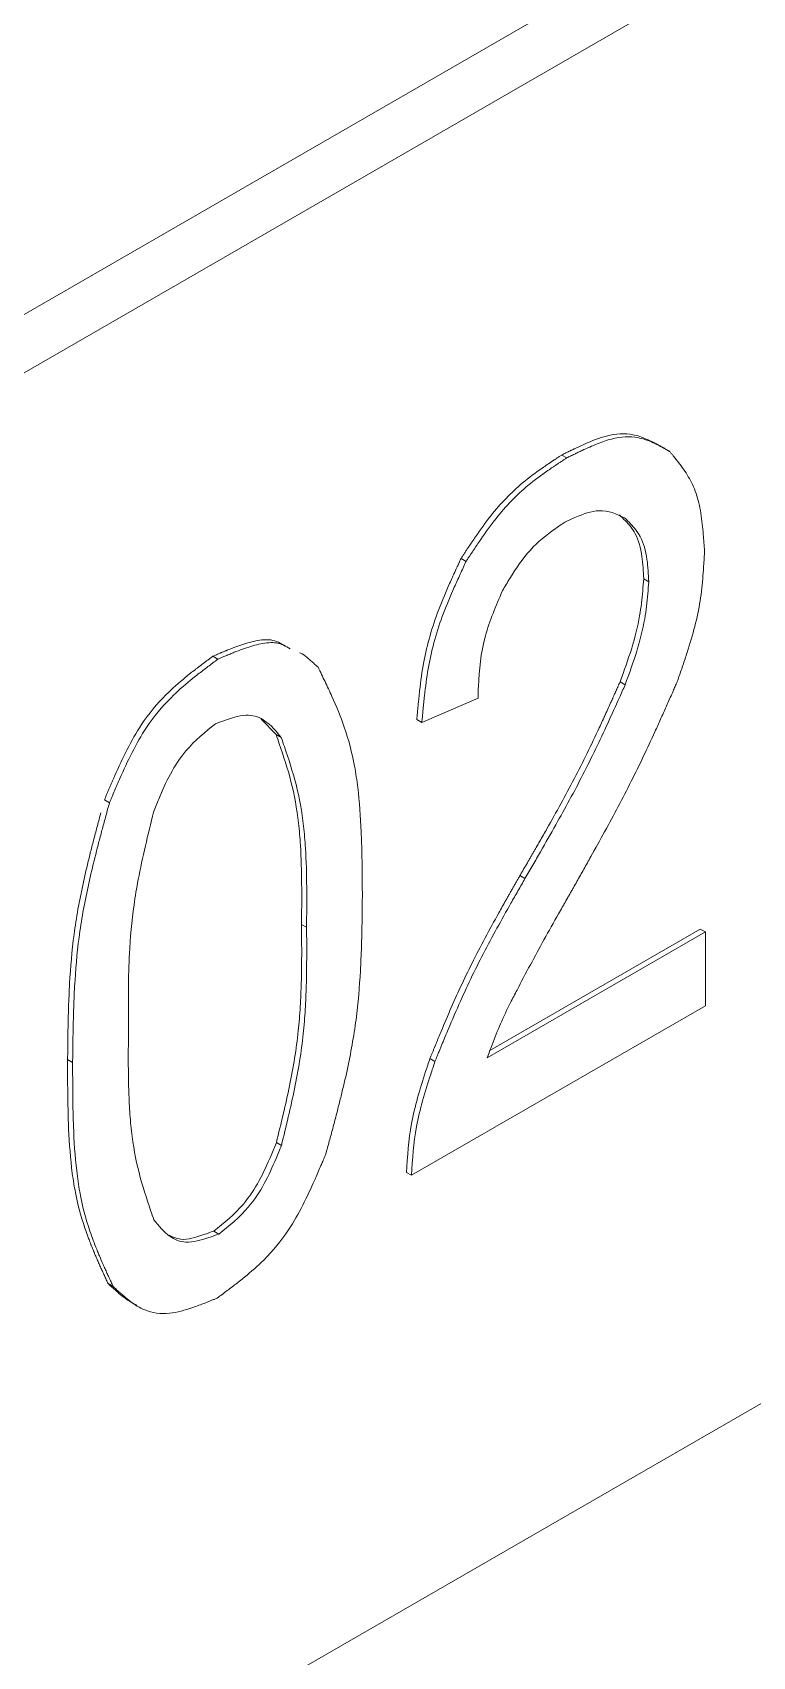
# Model space of a CAD drawing. Header units: millimetres. Extents: x -489 to 1607, y 116 to 1738.
# Drawn here: x 1274 to 1275.009, y 1296.793 to 1299.07 of the extents above; entities that cross this region are included whole.
import ezdxf

# ---------------------------------------------------------------- set-up
doc = ezdxf.new("R2010")
doc.units = ezdxf.units.MM

msp = doc.modelspace()

# ---------------------------------------------------------------- linework, layer by layer
at = {"color": 7, "linetype": 'Continuous', "lineweight": 15}
for p, q in [((1278.466, 1301.2592), (1264.3239, 1293.0951)), ((1264.3946, 1293.0543), (1278.5367, 1301.2184)), ((1278.5367, 1299.177), (1264.3946, 1291.013)), ((1274.8934, 1298.4826), (1274.8863, 1298.4867)), ((1274.7492, 1298.4734), (1274.7421, 1298.4775)), ((1274.608, 1298.3283), (1274.601, 1298.3323)), ((1274.8641, 1298.2998), (1274.8571, 1298.3039)), ((1274.2603, 1298.1912), (1274.2532, 1298.1953)), ((1274.831, 1298.1553), (1274.8239, 1298.1594)), ((1274.5461, 1298.1026), (1274.6249, 1298.1367)), ((1274.3207, 1298.107), (1274.3419, 1298.0856)), ((1274.5461, 1298.1026), (1274.5391, 1298.1067)), ((1274.349, 1298.0815), (1274.3419, 1298.0856)), ((1274.1083, 1297.9898), (1274.1012, 1297.9939)), ((1274.6906, 1297.8837), (1274.6836, 1297.8877)), ((1274.3846, 1297.8153), (1274.3775, 1297.8194)), ((1274.9434, 1297.8087), (1274.6378, 1297.6323)), ((1274.9363, 1297.8127), (1274.6416, 1297.6426)), ((1274.9434, 1297.8087), (1274.9363, 1297.8127)), ((1274.9434, 1297.7052), (1274.9434, 1297.8087)), ((1274.5316, 1297.4675), (1274.9434, 1297.7052)), ((1274.0567, 1297.6258), (1274.0497, 1297.6298)), ((1274.5645, 1297.6271), (1274.5575, 1297.6312)), ((1274.3493, 1297.5094), (1274.3422, 1297.5135)), ((1274.5316, 1297.4675), (1274.5246, 1297.4716)), ((1274.2616, 1297.3852), (1274.2545, 1297.3893)), ((1274.1064, 1297.3157), (1274.1134, 1297.3116))]:
    msp.add_line(p, q, dxfattribs=at)
for points, knots in [([(1274.8863, 1298.4867), (1274.8855, 1298.4871), (1274.8842, 1298.4878), (1274.8821, 1298.489), (1274.8804, 1298.4899), (1274.8783, 1298.4911), (1274.8766, 1298.492), (1274.875, 1298.493), (1274.8733, 1298.4938), (1274.8686, 1298.4963), (1274.8583, 1298.5012), (1274.838, 1298.5084), (1274.8082, 1298.5068), (1274.7818, 1298.4963), (1274.768, 1298.49), (1274.764, 1298.4882), (1274.762, 1298.4872), (1274.7604, 1298.4864), (1274.759, 1298.4858), (1274.7577, 1298.4852), (1274.7564, 1298.4845), (1274.7551, 1298.4839), (1274.7537, 1298.4832), (1274.7524, 1298.4826), (1274.7507, 1298.4818), (1274.7494, 1298.4811), (1274.7481, 1298.4805), (1274.7468, 1298.4798), (1274.7448, 1298.4788), (1274.7431, 1298.478), (1274.7421, 1298.4775)], [0, 0, 0, 0, 0.021683, 0.032548, 0.054141, 0.065006, 0.086691, 0.097465, 0.108286, 0.129975, 0.216578, 0.362703, 0.610456, 0.804021, 0.85297, 0.865226, 0.877483, 0.889727, 0.895818, 0.901972, 0.914217, 0.920307, 0.926452, 0.938697, 0.944778, 0.957012, 0.963167, 0.969312, 0.981547, 1, 1, 1, 1]), ([(1274.8934, 1298.4826), (1274.8926, 1298.4831), (1274.89, 1298.4845), (1274.8867, 1298.4863), (1274.8825, 1298.4886), (1274.8765, 1298.4918), (1274.8654, 1298.4971), (1274.845, 1298.5043), (1274.8187, 1298.5029), (1274.7917, 1298.4934), (1274.776, 1298.4864), (1274.7653, 1298.4813), (1274.7599, 1298.4787), (1274.7545, 1298.4761), (1274.7509, 1298.4743), (1274.7492, 1298.4734)], [0, 0, 0, 0, 0.021682, 0.065, 0.086683, 0.129964, 0.21656, 0.362672, 0.610404, 0.736623, 0.868156, 0.901147, 0.934104, 0.967052, 1, 1, 1, 1]), ([(1274.7421, 1298.4775), (1274.7415, 1298.4771), (1274.7403, 1298.4764), (1274.7389, 1298.4754), (1274.7374, 1298.4744), (1274.7362, 1298.4736), (1274.7347, 1298.4727), (1274.7336, 1298.4719), (1274.7321, 1298.4709), (1274.7309, 1298.4701), (1274.7295, 1298.4692), (1274.7283, 1298.4683), (1274.7271, 1298.4676), (1274.7259, 1298.4668), (1274.7248, 1298.466), (1274.7233, 1298.465), (1274.7201, 1298.4628), (1274.7077, 1298.4544), (1274.6803, 1298.4343), (1274.6482, 1298.401), (1274.6265, 1298.3705), (1274.6175, 1298.3572), (1274.6152, 1298.3537), (1274.6143, 1298.3525), (1274.6135, 1298.3512), (1274.6126, 1298.3499), (1274.6115, 1298.3483), (1274.6107, 1298.3471), (1274.6096, 1298.3455), (1274.6088, 1298.3442), (1274.6077, 1298.3426), (1274.6069, 1298.3413), (1274.6058, 1298.3397), (1274.605, 1298.3384), (1274.6039, 1298.3368), (1274.6031, 1298.3356), (1274.602, 1298.3339), (1274.6014, 1298.333), (1274.601, 1298.3323)], [0, 0, 0, 0, 0.011434, 0.022799, 0.028516, 0.039882, 0.045599, 0.056975, 0.062692, 0.074058, 0.079707, 0.091151, 0.0968, 0.102528, 0.113904, 0.119621, 0.131009, 0.176563, 0.358977, 0.664526, 0.831679, 0.873772, 0.884311, 0.88958, 0.894849, 0.905334, 0.910604, 0.921036, 0.926305, 0.936875, 0.942091, 0.952608, 0.957877, 0.968395, 0.973611, 0.984128, 0.98943, 1, 1, 1, 1]), ([(1274.7492, 1298.4734), (1274.748, 1298.4727), (1274.7456, 1298.4711), (1274.7427, 1298.4692), (1274.7398, 1298.4672), (1274.7374, 1298.4657), (1274.7345, 1298.4637), (1274.7321, 1298.4621), (1274.728, 1298.4593), (1274.7157, 1298.4509), (1274.6881, 1298.4309), (1274.6556, 1298.3974), (1274.6337, 1298.3666), (1274.6243, 1298.3527), (1274.6208, 1298.3476), (1274.6174, 1298.3424), (1274.614, 1298.3373), (1274.6106, 1298.3321), (1274.6089, 1298.3296), (1274.608, 1298.3283)], [0, 0, 0, 0, 0.0228, 0.0456, 0.056976, 0.079708, 0.091153, 0.113906, 0.125283, 0.170825, 0.353296, 0.662259, 0.830562, 0.872954, 0.894085, 0.915246, 0.957633, 0.978774, 1, 1, 1, 1]), ([(1274.9423, 1298.3423), (1274.9422, 1298.3436), (1274.942, 1298.3475), (1274.9416, 1298.3527), (1274.9411, 1298.3592), (1274.9404, 1298.3683), (1274.9387, 1298.3863), (1274.935, 1298.4109), (1274.9261, 1298.4367), (1274.9154, 1298.4543), (1274.907, 1298.4656), (1274.9027, 1298.4711), (1274.9003, 1298.4742), (1274.8982, 1298.4767), (1274.8959, 1298.4795), (1274.8942, 1298.4816), (1274.8934, 1298.4826)], [0, 0, 0, 0, 0.022551, 0.067796, 0.090358, 0.135508, 0.225973, 0.406866, 0.585137, 0.76321, 0.852063, 0.896489, 0.918756, 0.940945, 0.970416, 1, 1, 1, 1]), ([(1274.7466, 1298.3834), (1274.7513, 1298.3856), (1274.7674, 1298.3931), (1274.7989, 1298.4041), (1274.8189, 1298.3948), (1274.8302, 1298.3895)], [0, 0, 0, 0, 0.151239, 0.520913, 1, 1, 1, 1]), ([(1274.659, 1298.2873), (1274.6625, 1298.293), (1274.6744, 1298.3129), (1274.6971, 1298.3468), (1274.7256, 1298.369), (1274.742, 1298.3803), (1274.7466, 1298.3834)], [0, 0, 0, 0, 0.143322, 0.499663, 0.859405, 1, 1, 1, 1]), ([(1274.8231, 1298.3936), (1274.8259, 1298.3908), (1274.8339, 1298.3829), (1274.8476, 1298.3668), (1274.8553, 1298.3377), (1274.8565, 1298.3145), (1274.8571, 1298.3039)], [0, 0, 0, 0, 0.137764, 0.393063, 0.723399, 1, 1, 1, 1]), ([(1274.8302, 1298.3895), (1274.833, 1298.3867), (1274.8409, 1298.3788), (1274.8547, 1298.3627), (1274.8624, 1298.3336), (1274.8636, 1298.3104), (1274.8641, 1298.2998)], [0, 0, 0, 0, 0.137764, 0.393063, 0.723399, 1, 1, 1, 1]), ([(1274.601, 1298.3323), (1274.6006, 1298.3316), (1274.5999, 1298.3301), (1274.5991, 1298.3282), (1274.5982, 1298.3263), (1274.5975, 1298.3248), (1274.5966, 1298.323), (1274.596, 1298.3215), (1274.5951, 1298.3196), (1274.5944, 1298.3181), (1274.5937, 1298.3166), (1274.593, 1298.3151), (1274.5923, 1298.3136), (1274.5915, 1298.3117), (1274.5908, 1298.3102), (1274.5899, 1298.3083), (1274.5881, 1298.3042), (1274.581, 1298.2884), (1274.564, 1298.2488), (1274.5494, 1298.1973), (1274.5441, 1298.1568), (1274.5422, 1298.1393), (1274.5416, 1298.1334), (1274.5412, 1298.1301), (1274.5408, 1298.1259), (1274.5405, 1298.1226), (1274.5401, 1298.1184), (1274.5398, 1298.1151), (1274.5394, 1298.1109), (1274.5392, 1298.1084), (1274.5391, 1298.1067)], [0, 0, 0, 0, 0.009919, 0.019803, 0.024745, 0.034569, 0.039511, 0.049396, 0.054338, 0.064318, 0.06926, 0.074202, 0.084087, 0.089029, 0.098879, 0.103917, 0.113733, 0.153286, 0.311728, 0.631612, 0.815284, 0.86145, 0.872976, 0.896029, 0.907665, 0.930697, 0.94221, 0.965352, 0.976864, 1, 1, 1, 1]), ([(1274.608, 1298.3283), (1274.6073, 1298.3268), (1274.6053, 1298.3223), (1274.6025, 1298.3163), (1274.5998, 1298.3102), (1274.5956, 1298.3012), (1274.5869, 1298.2816), (1274.5689, 1298.2389), (1274.5557, 1298.1885), (1274.5508, 1298.1493), (1274.5488, 1298.1306), (1274.548, 1298.1228), (1274.5474, 1298.1158), (1274.5468, 1298.1096), (1274.5463, 1298.105), (1274.5461, 1298.1026)], [0, 0, 0, 0, 0.019802, 0.059277, 0.07914, 0.098873, 0.178068, 0.336464, 0.656538, 0.827909, 0.870964, 0.91396, 0.935447, 0.96773, 1, 1, 1, 1]), ([(1274.904, 1298.1597), (1274.9045, 1298.1612), (1274.9056, 1298.1642), (1274.9077, 1298.1703), (1274.9098, 1298.1764), (1274.9134, 1298.187), (1274.9201, 1298.2068), (1274.9293, 1298.2373), (1274.9367, 1298.2733), (1274.9397, 1298.3023), (1274.941, 1298.3209), (1274.9416, 1298.3294), (1274.9418, 1298.3337), (1274.9421, 1298.338), (1274.9423, 1298.3408), (1274.9423, 1298.3423)], [0, 0, 0, 0, 0.024296, 0.04856, 0.097055, 0.121385, 0.21849, 0.412848, 0.60751, 0.803323, 0.90165, 0.926173, 0.95083, 0.975348, 1, 1, 1, 1]), ([(1274.8571, 1298.3039), (1274.8566, 1298.2982), (1274.8552, 1298.2812), (1274.8518, 1298.2494), (1274.8409, 1298.2062), (1274.8296, 1298.1751), (1274.8239, 1298.1594)], [0, 0, 0, 0, 0.123315, 0.370396, 0.681229, 1, 1, 1, 1]), ([(1274.6249, 1298.1367), (1274.625, 1298.1423), (1274.6258, 1298.1701), (1274.6305, 1298.2201), (1274.65, 1298.266), (1274.659, 1298.2873)], [0, 0, 0, 0, 0.117644, 0.591627, 1, 1, 1, 1]), ([(1274.8641, 1298.2998), (1274.8637, 1298.2942), (1274.8623, 1298.2771), (1274.8589, 1298.2453), (1274.8479, 1298.2021), (1274.8367, 1298.171), (1274.831, 1298.1553)], [0, 0, 0, 0, 0.123315, 0.370396, 0.681229, 1, 1, 1, 1]), ([(1274.3548, 1298.2098), (1274.3484, 1298.2134), (1274.3365, 1298.2201), (1274.3135, 1298.2174), (1274.2949, 1298.2121), (1274.2816, 1298.2071), (1274.2755, 1298.2047), (1274.2726, 1298.2035), (1274.2712, 1298.2029), (1274.2698, 1298.2023), (1274.2683, 1298.2017), (1274.2669, 1298.2011), (1274.2655, 1298.2006), (1274.264, 1298.1999), (1274.2621, 1298.1991), (1274.2598, 1298.1981), (1274.2572, 1298.197), (1274.255, 1298.1961), (1274.2538, 1298.1955), (1274.2532, 1298.1953)], [0, 0, 0, 0, 0.239243, 0.447734, 0.655449, 0.759071, 0.810865, 0.823799, 0.836801, 0.849736, 0.862643, 0.875645, 0.88858, 0.901581, 0.914466, 0.940375, 0.966261, 0.983165, 1, 1, 1, 1]), ([(1274.3616, 1298.2057), (1274.3555, 1298.2092), (1274.3437, 1298.216), (1274.3207, 1298.2133), (1274.3016, 1298.2079), (1274.288, 1298.2028), (1274.2802, 1298.1997), (1274.2744, 1298.1972), (1274.2691, 1298.195), (1274.2644, 1298.193), (1274.2616, 1298.1918), (1274.2603, 1298.1912)], [0, 0, 0, 0, 0.231628, 0.445696, 0.658987, 0.765421, 0.818657, 0.87181, 0.925005, 0.962455, 1, 1, 1, 1]), ([(1274.2532, 1298.1953), (1274.252, 1298.1944), (1274.2497, 1298.1927), (1274.2462, 1298.19), (1274.2433, 1298.1879), (1274.2404, 1298.1857), (1274.2375, 1298.1835), (1274.2345, 1298.1813), (1274.2316, 1298.179), (1274.2252, 1298.1742), (1274.2102, 1298.1622), (1274.1836, 1298.1392), (1274.1464, 1298.0941), (1274.1263, 1298.0515), (1274.1149, 1298.0258), (1274.114, 1298.0236), (1274.113, 1298.0215), (1274.1121, 1298.0194), (1274.1112, 1298.0173), (1274.1103, 1298.0151), (1274.1094, 1298.013), (1274.1084, 1298.0109), (1274.1075, 1298.0088), (1274.1066, 1298.0066), (1274.1057, 1298.0045), (1274.1048, 1298.0024), (1274.1039, 1298.0003), (1274.1027, 1297.9974), (1274.1018, 1297.9953), (1274.1012, 1297.9939)], [0, 0, 0, 0, 0.0186, 0.037183, 0.055766, 0.065074, 0.083619, 0.102235, 0.111507, 0.130086, 0.20449, 0.353483, 0.560077, 0.860577, 0.869305, 0.878001, 0.886698, 0.895394, 0.904183, 0.912849, 0.921607, 0.930242, 0.939, 0.947727, 0.956362, 0.96509, 0.973817, 0.982545, 1, 1, 1, 1]), ([(1274.2603, 1298.1912), (1274.2579, 1298.1895), (1274.2544, 1298.1868), (1274.2486, 1298.1825), (1274.2428, 1298.1781), (1274.2335, 1298.171), (1274.2172, 1298.1581), (1274.1907, 1298.1351), (1274.1534, 1298.09), (1274.133, 1298.0467), (1274.1204, 1298.0181), (1274.1173, 1298.0111), (1274.114, 1298.0033), (1274.111, 1297.9962), (1274.1092, 1297.9919), (1274.1083, 1297.9898)], [0, 0, 0, 0, 0.037183, 0.055766, 0.092927, 0.130085, 0.20449, 0.353483, 0.560077, 0.860577, 0.878002, 0.912849, 0.947727, 0.973817, 1, 1, 1, 1]), ([(1274.4006, 1298.1801), (1274.3992, 1298.1814), (1274.397, 1298.1833), (1274.3933, 1298.1865), (1274.3904, 1298.1891), (1274.3851, 1298.1934), (1274.3807, 1298.1979), (1274.3758, 1298.1998), (1274.3746, 1298.2002)], [0, 0, 0, 0, 0.17646, 0.264567, 0.441272, 0.529058, 0.882234, 1, 1, 1, 1]), ([(1274.4628, 1297.8601), (1274.4627, 1297.8656), (1274.4626, 1297.8764), (1274.4625, 1297.89), (1274.4624, 1297.9035), (1274.462, 1297.9223), (1274.4609, 1297.9598), (1274.458, 1298.0016), (1274.4506, 1298.0512), (1274.439, 1298.0945), (1274.4233, 1298.1323), (1274.4121, 1298.1563), (1274.4055, 1298.1699), (1274.4023, 1298.1767), (1274.4006, 1298.1801)], [0, 0, 0, 0, 0.044503, 0.089007, 0.111293, 0.155803, 0.244795, 0.422985, 0.511988, 0.690468, 0.845011, 0.922477, 0.961225, 1, 1, 1, 1]), ([(1274.8239, 1298.1594), (1274.8236, 1298.1586), (1274.8229, 1298.1571), (1274.8219, 1298.1549), (1274.821, 1298.153), (1274.8202, 1298.1511), (1274.8195, 1298.1496), (1274.8187, 1298.1477), (1274.818, 1298.1462), (1274.8172, 1298.1443), (1274.8163, 1298.1425), (1274.8155, 1298.1406), (1274.8146, 1298.1387), (1274.814, 1298.1372), (1274.8131, 1298.1353), (1274.8124, 1298.1338), (1274.8112, 1298.1312), (1274.809, 1298.1263), (1274.8067, 1298.121), (1274.8046, 1298.1165), (1274.8037, 1298.1146), (1274.8029, 1298.1128), (1274.8022, 1298.1112), (1274.8014, 1298.1094), (1274.8007, 1298.1079), (1274.7998, 1298.106), (1274.7979, 1298.1019), (1274.7906, 1298.0861), (1274.7722, 1298.0472), (1274.7474, 1297.9999), (1274.7247, 1297.9592), (1274.7131, 1297.9389), (1274.7073, 1297.9288), (1274.704, 1297.923), (1274.7015, 1297.9187), (1274.699, 1297.9143), (1274.6965, 1297.91), (1274.6931, 1297.9041), (1274.6896, 1297.8982), (1274.6862, 1297.8922), (1274.6844, 1297.8892), (1274.6836, 1297.8877)], [0, 0, 0, 0, 0.008158, 0.016316, 0.024394, 0.028513, 0.03667, 0.04071, 0.048867, 0.052906, 0.061064, 0.06925, 0.073289, 0.081447, 0.085486, 0.093671, 0.097711, 0.113974, 0.146558, 0.154664, 0.162799, 0.166946, 0.175052, 0.179119, 0.187254, 0.191321, 0.199484, 0.23203, 0.362337, 0.623081, 0.753382, 0.818478, 0.851077, 0.867342, 0.883641, 0.899872, 0.916205, 0.932436, 0.966269, 0.983083, 1, 1, 1, 1]), ([(1274.831, 1298.1553), (1274.8283, 1298.1493), (1274.8148, 1298.1192), (1274.7903, 1298.065), (1274.7598, 1298.0057), (1274.7334, 1297.958), (1274.7178, 1297.9307), (1274.707, 1297.9119), (1274.7015, 1297.9025), (1274.6961, 1297.8931), (1274.6925, 1297.8868), (1274.6906, 1297.8837)], [0, 0, 0, 0, 0.065105, 0.325704, 0.586491, 0.716721, 0.858347, 0.893795, 0.929174, 0.964621, 1, 1, 1, 1]), ([(1274.7585, 1297.8707), (1274.7601, 1297.8736), (1274.7634, 1297.8795), (1274.7683, 1297.8882), (1274.7748, 1297.8998), (1274.7862, 1297.9201), (1274.8088, 1297.961), (1274.8397, 1298.019), (1274.8635, 1298.0691), (1274.8761, 1298.0968), (1274.8794, 1298.1041), (1274.8826, 1298.1114), (1274.8866, 1298.1201), (1274.8905, 1298.1289), (1274.8943, 1298.1377), (1274.8979, 1298.1457), (1274.9011, 1298.1531), (1274.903, 1298.1575), (1274.904, 1298.1597)], [0, 0, 0, 0, 0.030762, 0.061524, 0.092287, 0.153751, 0.276809, 0.522912, 0.761178, 0.790989, 0.805918, 0.835798, 0.8656, 0.895527, 0.925327, 0.955201, 0.977601, 1, 1, 1, 1]), ([(1274.17, 1297.9769), (1274.1724, 1297.983), (1274.1797, 1298.0008), (1274.1926, 1298.0306), (1274.2189, 1298.0702), (1274.2425, 1298.0892), (1274.2569, 1298.1007)], [0, 0, 0, 0, 0.125604, 0.369434, 0.616518, 1, 1, 1, 1]), ([(1274.2569, 1298.1007), (1274.2615, 1298.1024), (1274.2773, 1298.1082), (1274.3028, 1298.1158), (1274.3296, 1298.1053), (1274.3419, 1298.0902), (1274.349, 1298.0815)], [0, 0, 0, 0, 0.121428, 0.414493, 0.660608, 1, 1, 1, 1]), ([(1274.3419, 1298.0856), (1274.3434, 1298.0813), (1274.3508, 1298.0597), (1274.3638, 1298.0204), (1274.3728, 1297.9719), (1274.3767, 1297.923), (1274.3775, 1297.8917), (1274.3777, 1297.8696), (1274.3777, 1297.8656), (1274.3777, 1297.8627), (1274.3777, 1297.8597), (1274.3777, 1297.8568), (1274.3777, 1297.8539), (1274.3777, 1297.8516), (1274.3777, 1297.8486), (1274.3777, 1297.8457), (1274.3777, 1297.8428), (1274.3776, 1297.8399), (1274.3776, 1297.8375), (1274.3776, 1297.8346), (1274.3776, 1297.8317), (1274.3776, 1297.8288), (1274.3775, 1297.8258), (1274.3775, 1297.8229), (1274.3775, 1297.8205), (1274.3775, 1297.8194)], [0, 0, 0, 0, 0.055978, 0.280025, 0.504507, 0.616552, 0.808084, 0.832032, 0.844047, 0.850055, 0.861987, 0.874003, 0.88001, 0.892026, 0.898033, 0.909965, 0.921981, 0.927989, 0.940005, 0.946012, 0.957945, 0.969961, 0.975968, 0.987984, 1, 1, 1, 1]), ([(1274.349, 1298.0815), (1274.3505, 1298.0772), (1274.3579, 1298.0556), (1274.3709, 1298.0163), (1274.3798, 1297.9678), (1274.3838, 1297.919), (1274.3847, 1297.8853), (1274.3848, 1297.8597), (1274.3848, 1297.8516), (1274.3848, 1297.8457), (1274.3847, 1297.8399), (1274.3847, 1297.834), (1274.3846, 1297.8258), (1274.3846, 1297.82), (1274.3846, 1297.8153)], [0, 0, 0, 0, 0.055978, 0.280025, 0.504507, 0.616553, 0.808084, 0.856063, 0.88001, 0.892026, 0.915973, 0.940005, 0.951937, 1, 1, 1, 1]), ([(1274.1083, 1297.9898), (1274.1066, 1297.9838), (1274.1033, 1297.9717), (1274.0984, 1297.9535), (1274.0936, 1297.9354), (1274.0843, 1297.8992), (1274.0745, 1297.857), (1274.0647, 1297.798), (1274.0604, 1297.7521), (1274.0582, 1297.7074), (1274.0574, 1297.6771), (1274.057, 1297.6499), (1274.0568, 1297.6338), (1274.0567, 1297.6258)], [0, 0, 0, 0, 0.047722, 0.095461, 0.143145, 0.190877, 0.381862, 0.477374, 0.668536, 0.763993, 0.859401, 0.92974, 1, 1, 1, 1]), ([(1274.0963, 1297.9757), (1274.0954, 1297.9727), (1274.0938, 1297.9667), (1274.0914, 1297.9576), (1274.0882, 1297.9455), (1274.085, 1297.9334), (1274.0819, 1297.9214), (1274.0774, 1297.9033), (1274.0682, 1297.8642), (1274.0575, 1297.8048), (1274.0528, 1297.7477), (1274.0511, 1297.7086), (1274.0505, 1297.6893), (1274.0503, 1297.6783), (1274.0501, 1297.6673), (1274.0499, 1297.6563), (1274.0498, 1297.6429), (1274.0497, 1297.635), (1274.0497, 1297.6298)], [0, 0, 0, 0, 0.02508, 0.050133, 0.075149, 0.125302, 0.150334, 0.175389, 0.275662, 0.47638, 0.677142, 0.777342, 0.827475, 0.852499, 0.877596, 0.92771, 0.952728, 1, 1, 1, 1]), ([(1274.1349, 1297.6712), (1274.1349, 1297.6739), (1274.1349, 1297.682), (1274.1348, 1297.6929), (1274.1348, 1297.7038), (1274.1347, 1297.7201), (1274.135, 1297.7447), (1274.1364, 1297.7891), (1274.1404, 1297.8348), (1274.149, 1297.8858), (1274.1584, 1297.9293), (1274.1661, 1297.9611), (1274.17, 1297.9769)], [0, 0, 0, 0, 0.028165, 0.08441, 0.112575, 0.140655, 0.253152, 0.365653, 0.590996, 0.703611, 0.851669, 1, 1, 1, 1]), ([(1274.6836, 1297.8877), (1274.6827, 1297.8863), (1274.6811, 1297.8834), (1274.6786, 1297.8791), (1274.6761, 1297.8747), (1274.6737, 1297.8704), (1274.6712, 1297.866), (1274.6687, 1297.8617), (1274.6663, 1297.8573), (1274.6613, 1297.8486), (1274.6442, 1297.8181), (1274.6166, 1297.7671), (1274.59, 1297.7097), (1274.5754, 1297.6748), (1274.5699, 1297.6614), (1274.5687, 1297.6586), (1274.5678, 1297.6565), (1274.5671, 1297.6548), (1274.5664, 1297.653), (1274.5657, 1297.6512), (1274.5649, 1297.6495), (1274.5642, 1297.6477), (1274.5635, 1297.646), (1274.5628, 1297.6442), (1274.5621, 1297.6425), (1274.5613, 1297.6407), (1274.5606, 1297.6389), (1274.5599, 1297.6372), (1274.5592, 1297.6354), (1274.5583, 1297.6333), (1274.5577, 1297.6319), (1274.5575, 1297.6312)], [0, 0, 0, 0, 0.017378, 0.034719, 0.052097, 0.069439, 0.086817, 0.104159, 0.121501, 0.138917, 0.20833, 0.486254, 0.742325, 0.871166, 0.887213, 0.89528, 0.90332, 0.91136, 0.915407, 0.923447, 0.931486, 0.935506, 0.943546, 0.951674, 0.955694, 0.963733, 0.971773, 0.975793, 0.983833, 0.991872, 1, 1, 1, 1]), ([(1274.6906, 1297.8837), (1274.689, 1297.8808), (1274.6857, 1297.875), (1274.6807, 1297.8663), (1274.6758, 1297.8576), (1274.6659, 1297.8402), (1274.6448, 1297.8023), (1274.62, 1297.7551), (1274.5973, 1297.7058), (1274.5851, 1297.6771), (1274.5775, 1297.6588), (1274.5751, 1297.653), (1274.5737, 1297.6496), (1274.5724, 1297.6463), (1274.571, 1297.643), (1274.5693, 1297.6388), (1274.5672, 1297.6338), (1274.5655, 1297.6296), (1274.5645, 1297.6271)], [0, 0, 0, 0, 0.034717, 0.069435, 0.104154, 0.13891, 0.277786, 0.555763, 0.694647, 0.847203, 0.885382, 0.904531, 0.914062, 0.923566, 0.942688, 0.952191, 0.971314, 1, 1, 1, 1]), ([(1274.4115, 1297.4971), (1274.4123, 1297.5002), (1274.4139, 1297.5062), (1274.4164, 1297.5153), (1274.4188, 1297.5244), (1274.4221, 1297.5364), (1274.4261, 1297.5516), (1274.4299, 1297.5666), (1274.4352, 1297.5877), (1274.4444, 1297.6268), (1274.455, 1297.6862), (1274.4597, 1297.7433), (1274.4613, 1297.7823), (1274.4619, 1297.8017), (1274.4622, 1297.8154), (1274.4624, 1297.8264), (1274.4625, 1297.8385), (1274.4626, 1297.8488), (1274.4627, 1297.8564), (1274.4628, 1297.8601)], [0, 0, 0, 0, 0.023951, 0.047835, 0.071773, 0.095687, 0.143565, 0.19141, 0.215326, 0.311112, 0.502819, 0.694526, 0.790215, 0.838092, 0.86199, 0.909851, 0.933815, 0.966908, 1, 1, 1, 1]), ([(1274.6702, 1297.7096), (1274.6733, 1297.7155), (1274.6887, 1297.745), (1274.7109, 1297.7867), (1274.7325, 1297.8252), (1274.7421, 1297.8419), (1274.7464, 1297.8495), (1274.7498, 1297.8556), (1274.7533, 1297.8616), (1274.7559, 1297.8662), (1274.7576, 1297.8692), (1274.7585, 1297.8707)], [0, 0, 0, 0, 0.108826, 0.543947, 0.771965, 0.828874, 0.857415, 0.91438, 0.942978, 0.971403, 1, 1, 1, 1]), ([(1274.3775, 1297.8194), (1274.3775, 1297.8167), (1274.3775, 1297.8112), (1274.3776, 1297.8045), (1274.3776, 1297.7977), (1274.3776, 1297.7923), (1274.3777, 1297.7868), (1274.3777, 1297.7827), (1274.3777, 1297.7773), (1274.3776, 1297.7623), (1274.3773, 1297.7376), (1274.3759, 1297.7041), (1274.3722, 1297.6567), (1274.3617, 1297.593), (1274.3487, 1297.5401), (1274.3422, 1297.5135)], [0, 0, 0, 0, 0.028079, 0.056242, 0.07024, 0.098402, 0.112484, 0.126565, 0.140562, 0.168725, 0.281225, 0.393771, 0.506295, 0.751628, 1, 1, 1, 1]), ([(1274.3846, 1297.8153), (1274.3846, 1297.8099), (1274.3847, 1297.8017), (1274.3847, 1297.7909), (1274.3847, 1297.78), (1274.3847, 1297.761), (1274.3843, 1297.7335), (1274.3829, 1297.7001), (1274.3792, 1297.6526), (1274.371, 1297.602), (1274.359, 1297.5493), (1274.3525, 1297.5227), (1274.3493, 1297.5094)], [0, 0, 0, 0, 0.056241, 0.08432, 0.112481, 0.168721, 0.281219, 0.393763, 0.506285, 0.751613, 0.875715, 1, 1, 1, 1]), ([(1274.6378, 1297.6323), (1274.64, 1297.6384), (1274.6458, 1297.6543), (1274.6562, 1297.6803), (1274.6655, 1297.6998), (1274.6702, 1297.7096)], [0, 0, 0, 0, 0.23442, 0.616021, 1, 1, 1, 1]), ([(1274.1705, 1297.4053), (1274.169, 1297.4096), (1274.1616, 1297.4312), (1274.1486, 1297.4705), (1274.1397, 1297.519), (1274.1363, 1297.5605), (1274.135, 1297.5924), (1274.1347, 1297.6194), (1274.1347, 1297.6408), (1274.1348, 1297.6537), (1274.1349, 1297.6637), (1274.1349, 1297.6687), (1274.1349, 1297.6712)], [0, 0, 0, 0, 0.056026, 0.280316, 0.505041, 0.617205, 0.729345, 0.841457, 0.897506, 0.948794, 0.974439, 1, 1, 1, 1]), ([(1274.0497, 1297.6298), (1274.0497, 1297.6271), (1274.0497, 1297.6217), (1274.0497, 1297.6135), (1274.0497, 1297.6067), (1274.0497, 1297.5999), (1274.0497, 1297.5945), (1274.0498, 1297.5877), (1274.0499, 1297.5809), (1274.0501, 1297.5648), (1274.0509, 1297.5298), (1274.0536, 1297.4879), (1274.0607, 1297.4381), (1274.0692, 1297.406), (1274.0777, 1297.3825), (1274.0805, 1297.3752), (1274.0819, 1297.3715), (1274.0827, 1297.3694), (1274.0836, 1297.3674), (1274.0844, 1297.3653), (1274.0853, 1297.3632), (1274.0859, 1297.3617), (1274.0865, 1297.3602), (1274.0872, 1297.3586), (1274.0885, 1297.3556), (1274.0904, 1297.351), (1274.0926, 1297.346), (1274.0948, 1297.341), (1274.0966, 1297.337), (1274.0984, 1297.333), (1274.0998, 1297.33), (1274.1012, 1297.327), (1274.1025, 1297.3241), (1274.1038, 1297.3212), (1274.1051, 1297.3184), (1274.106, 1297.3166), (1274.1064, 1297.3157)], [0, 0, 0, 0, 0.0228573, 0.0457828, 0.0687085, 0.0801032, 0.1030291, 0.1144924, 0.1373509, 0.1602795, 0.2518136, 0.435118, 0.5267551, 0.710343, 0.7561405, 0.7789858, 0.7904815, 0.7961594, 0.8019132, 0.8133689, 0.819071, 0.8247854, 0.8305512, 0.8362656, 0.84198, 0.8648876, 0.88777, 0.8991859, 0.9221327, 0.9335745, 0.9450294, 0.9564213, 0.9678893, 0.9793442, 0.9896473, 1, 1, 1, 1]), ([(1274.0567, 1297.6258), (1274.0567, 1297.6203), (1274.0567, 1297.6121), (1274.0568, 1297.5985), (1274.0568, 1297.585), (1274.0571, 1297.5634), (1274.0579, 1297.5257), (1274.0607, 1297.4838), (1274.0678, 1297.434), (1274.0775, 1297.3973), (1274.0875, 1297.371), (1274.0917, 1297.3607), (1274.093, 1297.3576), (1274.0955, 1297.3515), (1274.0986, 1297.3444), (1274.1017, 1297.3374), (1274.1035, 1297.3334), (1274.1048, 1297.3304), (1274.1062, 1297.3274), (1274.1076, 1297.3244), (1274.109, 1297.3212), (1274.111, 1297.3169), (1274.1125, 1297.3138), (1274.1134, 1297.3116)], [0, 0, 0, 0, 0.045783, 0.068709, 0.114493, 0.16028, 0.251815, 0.435121, 0.526759, 0.710348, 0.801924, 0.81338, 0.824848, 0.836265, 0.882093, 0.904938, 0.916443, 0.927885, 0.93934, 0.950732, 0.963074, 0.975353, 1, 1, 1, 1]), ([(1274.5575, 1297.6312), (1274.5554, 1297.6251), (1274.5453, 1297.5947), (1274.5286, 1297.5393), (1274.5259, 1297.4941), (1274.5246, 1297.4716)], [0, 0, 0, 0, 0.111107, 0.557473, 1, 1, 1, 1]), ([(1274.5645, 1297.6271), (1274.5625, 1297.621), (1274.5523, 1297.5906), (1274.5356, 1297.5352), (1274.533, 1297.49), (1274.5316, 1297.4675)], [0, 0, 0, 0, 0.111107, 0.557473, 1, 1, 1, 1]), ([(1274.3422, 1297.5135), (1274.3397, 1297.5075), (1274.3324, 1297.4895), (1274.3192, 1297.4595), (1274.2926, 1297.4197), (1274.2689, 1297.4007), (1274.2545, 1297.3893)], [0, 0, 0, 0, 0.124811, 0.370132, 0.618663, 1, 1, 1, 1]), ([(1274.3493, 1297.5094), (1274.3468, 1297.5034), (1274.3394, 1297.4854), (1274.3263, 1297.4554), (1274.2997, 1297.4156), (1274.2759, 1297.3967), (1274.2616, 1297.3852)], [0, 0, 0, 0, 0.124811, 0.370132, 0.618663, 1, 1, 1, 1]), ([(1274.2592, 1297.2953), (1274.2616, 1297.297), (1274.2662, 1297.3005), (1274.2721, 1297.3049), (1274.2779, 1297.3093), (1274.286, 1297.3155), (1274.3023, 1297.3284), (1274.3288, 1297.3513), (1274.3575, 1297.3859), (1274.3796, 1297.4254), (1274.3914, 1297.4507), (1274.3986, 1297.4671), (1274.4019, 1297.4746), (1274.4054, 1297.4829), (1274.4086, 1297.4904), (1274.4105, 1297.4949), (1274.4115, 1297.4971)], [0, 0, 0, 0, 0.037054, 0.074139, 0.092682, 0.129727, 0.203851, 0.35241, 0.55876, 0.706107, 0.852697, 0.871049, 0.907904, 0.944698, 0.972364, 1, 1, 1, 1]), ([(1274.2616, 1297.3852), (1274.2569, 1297.3835), (1274.2412, 1297.3779), (1274.2159, 1297.3706), (1274.1895, 1297.3815), (1274.1774, 1297.3966), (1274.1705, 1297.4053)], [0, 0, 0, 0, 0.122179, 0.415059, 0.662573, 1, 1, 1, 1]), ([(1274.2545, 1297.3893), (1274.2499, 1297.3876), (1274.2342, 1297.382), (1274.2108, 1297.3744), (1274.1972, 1297.3812), (1274.192, 1297.3838)], [0, 0, 0, 0, 0.20437, 0.694273, 1, 1, 1, 1]), ([(1274.1064, 1297.3157), (1274.1071, 1297.315), (1274.1085, 1297.3137), (1274.1107, 1297.3117), (1274.1125, 1297.3101), (1274.1143, 1297.3084), (1274.1161, 1297.3068), (1274.1179, 1297.3052), (1274.1198, 1297.3036), (1274.1238, 1297.3001), (1274.1323, 1297.2929), (1274.1412, 1297.2882), (1274.1466, 1297.2853)], [0, 0, 0, 0, 0.0573856, 0.1148756, 0.1721999, 0.2011328, 0.2584571, 0.3159927, 0.3445996, 0.4020801, 0.6320048, 1, 1, 1, 1]), ([(1274.1134, 1297.3116), (1274.1149, 1297.3103), (1274.117, 1297.3083), (1274.1207, 1297.305), (1274.1243, 1297.3017), (1274.1302, 1297.2966), (1274.1407, 1297.2881), (1274.1599, 1297.2757), (1274.1897, 1297.2714), (1274.2197, 1297.28), (1274.2379, 1297.2868), (1274.2464, 1297.2901), (1274.2507, 1297.2919), (1274.255, 1297.2936), (1274.2578, 1297.2947), (1274.2592, 1297.2953)], [0, 0, 0, 0, 0.040022, 0.059993, 0.100066, 0.140081, 0.220185, 0.380527, 0.613064, 0.804828, 0.902315, 0.926769, 0.951146, 0.975582, 1, 1, 1, 1])]:
    msp.add_open_spline(points, degree=3, knots=knots, dxfattribs=at)

doc.saveas('drawing.dxf')
